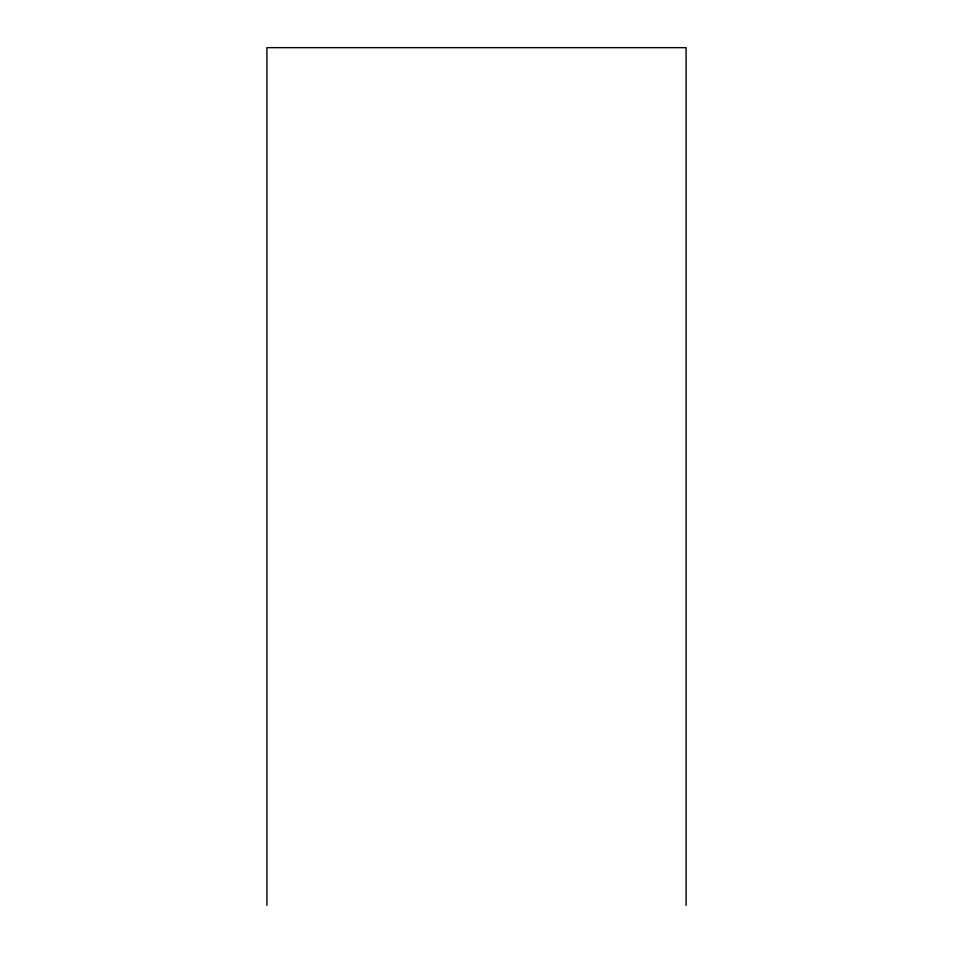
<?xml version="1.0" encoding="UTF-8"?>
<svg xmlns="http://www.w3.org/2000/svg" width="953" height="953" viewBox="0 0 953 953"><rect width="100%" height="100%" fill="white"/><g stroke="black" fill="none" stroke-linecap="round" stroke-linejoin="round"><path stroke-width="1.43" d="M686.089 905.35L686.089 47.65L266.911 47.65L266.911 905.35"/></g></svg>
